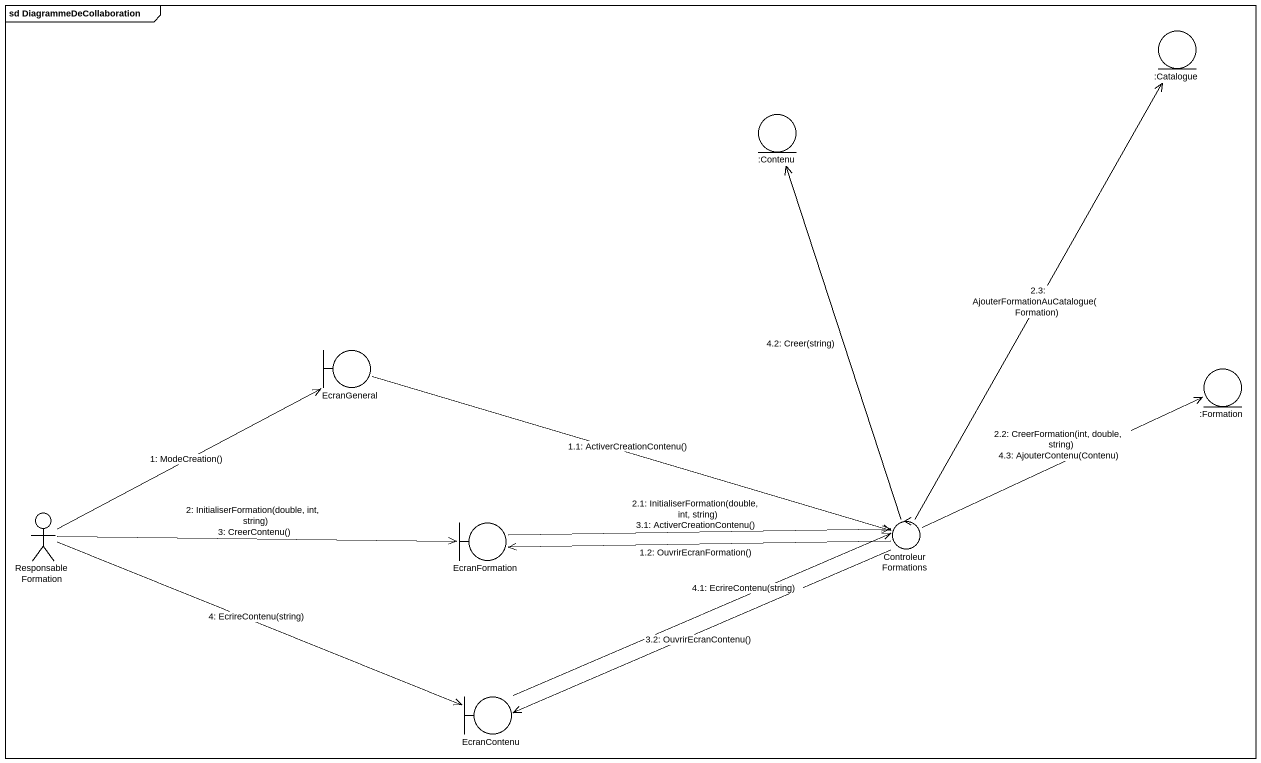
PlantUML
@startuml
mainframe sd DiagrammeDeCollaboration
entity ":Catalogue" as Catalogue
entity ":Contenu" as Contenu
boundary EcranGeneral
entity ":Formation" as Formation
actor "Responsable Formation" as Responsable_Formation
boundary EcranFormation
control ControleurFormations
boundary EcranContenu
Responsable_Formation -right-> EcranGeneral : 1: ModeCreation()
EcranGeneral -right-> ControleurFormations : 1.1: ActiverCreationContenu()
ControleurFormations -left-> EcranFormation : 1.2: OuvrirEcranFormation()
Responsable_Formation -right-> EcranFormation : 2: InitialiserFormation(double, int, string)\n3: CreerContenu()
EcranFormation -right-> ControleurFormations : 2.1: InitialiserFormation(double, int, string)\n3.1: ActiverCreationContenu()
ControleurFormations -right-> Formation : 2.2: CreerFormation(int, double, string)\n4.3: AjouterContenu(Contenu)
ControleurFormations -up-> Catalogue : 2.3: AjouterFormationAuCatalogue(Formation)
ControleurFormations -left-> EcranContenu : 3.2: OuvrirEcranContenu()
Responsable_Formation -right-> EcranContenu : 4: EcrireContenu(string)
EcranContenu -right-> ControleurFormations : 4.1: EcrireContenu(string)
ControleurFormations -up-> Contenu : 4.2: Creer(string)
@enduml
